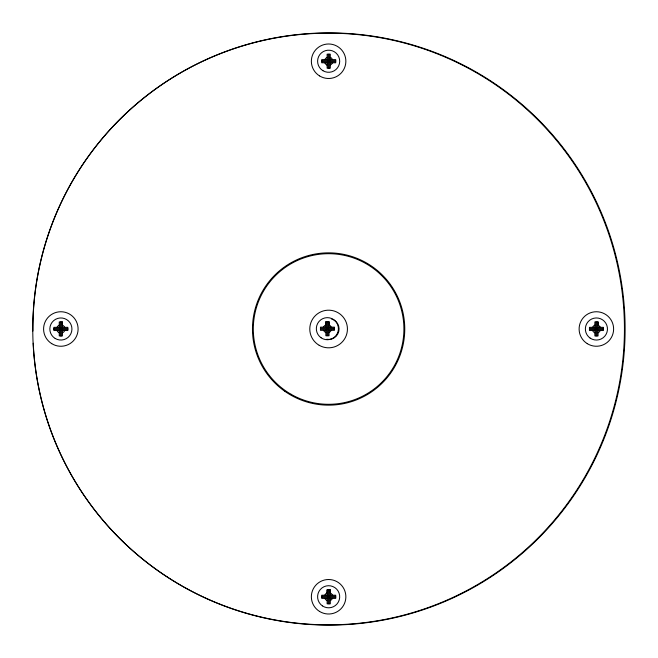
<?xml version="1.0" encoding="UTF-8"?>
<svg xmlns="http://www.w3.org/2000/svg" width="658" height="658" viewBox="0 0 658 658"><rect width="100%" height="100%" fill="white"/><g stroke="black" fill="none" stroke-linecap="round" stroke-linejoin="round"><path stroke-width="0.99" d="M61.358 335.934L61.367 321.935M61.367 328.408L62.436 327.339L62.436 321.935L59.253 321.935L59.253 327.339L60.322 328.408M326.927 328.227L325.858 327.149L325.858 321.746L329.041 321.746L329.041 324.945M328.202 596.288L327.125 595.219L327.125 589.815L330.316 589.815L330.316 593.006A4.121 4.121 0 0 1 332.183 594.668A3.989 3.989 0 0 1 332.454 595.219M327.972 328.219L329.041 327.149L329.041 321.746M329.239 68.185L329.247 54.195M329.239 596.288L330.316 595.219L330.316 589.815M596.979 328.408L598.056 327.339L598.056 321.935L594.865 321.935L594.865 327.339L595.934 328.408M57.139 327.339L57.221 327.166A3.948 3.948 0 0 1 57.336 326.944M330.242 59.664L330.316 54.195L327.125 54.195L327.125 59.598L328.202 60.668M596.979 329.452L598.056 330.522L598.056 335.934L594.865 335.934L594.865 330.522L595.934 329.452M329.913 60.001L329.239 60.668M61.367 329.452L62.436 330.522L62.436 335.934L59.253 335.934L59.253 330.522L60.322 329.452M328.202 61.712L327.125 62.781L321.721 62.781L321.721 59.598L327.125 59.598M325.858 327.149L320.454 327.149L320.454 330.341L325.858 330.341L326.927 329.263M327.125 595.219L321.721 595.219L321.721 598.402L327.125 598.402L328.202 597.332M330.365 600.491L330.489 600.433A3.948 3.948 0 0 0 330.711 600.318A4.121 4.121 0 0 0 332.413 598.402M329.041 332.454L329.222 332.372A3.948 3.948 0 0 0 329.436 332.249A4.121 4.121 0 0 0 331.139 330.332M330.316 59.598L335.72 59.598L335.72 62.781L330.316 62.781L329.239 61.712M321.721 60.668L335.72 60.668M321.721 61.712L335.72 61.72M329.041 327.149L334.445 327.149L334.445 330.341L329.041 330.341L327.972 329.263M59.253 327.339L53.841 327.339L53.841 330.522L59.253 330.522M62.436 327.339L67.84 327.339L67.84 330.522L62.436 330.522M594.865 327.339L589.461 327.339L589.461 330.522L594.865 330.522M598.056 327.339L603.46 327.339L603.46 330.522L598.056 330.522M320.454 328.227L334.445 328.219M53.841 328.408L67.84 328.416M589.461 328.416L603.46 328.408M320.454 329.263L334.445 329.263M53.841 329.452L67.84 329.452M589.461 329.452L603.46 329.452M330.316 595.219L335.72 595.219L335.72 598.402L330.316 598.402L329.239 597.332M321.721 596.288L335.72 596.28M321.721 597.332L335.72 597.332M330.316 57.485L330.489 57.567A3.948 3.948 0 0 1 330.711 57.682M600.17 327.339L600.096 327.19A3.948 3.948 0 0 0 599.964 326.944M595.934 321.935L595.942 335.934M329.239 589.815L329.247 603.805M327.972 321.746L327.972 335.745M598.056 321.935L598.056 325.241A4.137 4.137 0 0 1 600.006 326.87M596.979 321.935L596.979 335.934M330.316 62.781L330.316 68.185L327.125 68.185L327.125 62.781M330.316 598.402L330.316 603.805L327.125 603.805L327.125 598.402M329.041 330.341L329.041 335.745L325.858 335.745L325.858 330.341M328.202 54.195L328.202 68.185M328.202 589.815L328.202 603.805M327.125 589.815L327.125 592.948A3.981 3.981 0 0 0 326.59 593.212M326.927 321.746L326.927 335.745M325.858 321.746L325.858 324.887A3.981 3.981 0 0 0 325.323 325.142A4.121 4.121 0 0 0 323.547 327.141M62.436 321.935L62.436 325.2A3.989 3.989 0 0 1 62.946 325.447A4.137 4.137 0 0 1 64.657 327.281M60.322 321.935L60.322 335.934M325.833 332.512A4.121 4.121 0 0 1 323.81 330.777A3.964 3.964 0 0 1 323.621 330.341M329.033 324.929A4.121 4.121 0 0 1 330.916 326.607A3.989 3.989 0 0 1 331.188 327.149M600.219 330.522A4.145 4.145 0 0 1 598.467 332.553A3.964 3.964 0 0 1 598.056 332.759M594.873 332.8A4.137 4.137 0 0 1 592.858 331.056A3.981 3.981 0 0 1 592.603 330.522M592.644 327.281A4.137 4.137 0 0 1 594.33 325.389A3.989 3.989 0 0 1 594.865 325.2M62.436 332.8A4.137 4.137 0 0 0 64.443 331.056A3.981 3.981 0 0 0 64.698 330.522M58.776 332.529A4.137 4.137 0 0 1 57.032 330.505M57.295 326.87A4.137 4.137 0 0 1 59.22 325.167M59.253 332.759A3.964 3.964 0 0 1 58.833 332.553M327.125 600.565A4.145 4.145 0 0 1 325.101 598.821A3.964 3.964 0 0 1 324.887 598.402M324.813 595.202A4.121 4.121 0 0 1 326.549 593.203M327.125 57.435A4.145 4.145 0 0 0 325.101 59.179A3.964 3.964 0 0 0 324.887 59.598M330.308 64.986A4.145 4.145 0 0 0 332.208 63.3A3.989 3.989 0 0 0 332.454 62.781M326.533 64.772A4.145 4.145 0 0 1 324.789 62.757M330.719 57.608A4.145 4.145 0 0 1 332.43 59.541M327.125 65.052A3.981 3.981 0 0 1 326.59 64.788M331.484 318.941A10.462 10.462 0 0 1 338.788 331.393A10.462 10.462 0 0 1 326.705 339.281M32.892 331.056A296.116 296.116 0 0 1 471.737 69.559A296.116 296.116 0 0 1 485.769 580.208A296.116 296.116 0 0 1 33.229 343.213M321.129 337.809A11.054 11.054 0 0 0 338.401 329.551A11.054 11.054 0 0 0 322.617 318.727A11.054 11.054 0 0 0 321.129 337.809M590.16 338.113A11.054 11.054 0 0 0 607.433 329.855A11.054 11.054 0 0 0 591.641 319.031A11.054 11.054 0 0 0 590.16 338.113M55.19 338.467A11.054 11.054 0 0 0 71.936 329.206A11.054 11.054 0 0 0 55.543 319.327A11.054 11.054 0 0 0 55.19 338.467M322.404 605.878A11.054 11.054 0 0 0 339.668 597.62A11.054 11.054 0 0 0 323.884 586.788A11.054 11.054 0 0 0 322.404 605.878M322.955 70.71A11.054 11.054 0 0 0 339.701 61.441A11.054 11.054 0 0 0 323.3 51.571A11.054 11.054 0 0 0 322.955 70.71M290.951 394.216A75.308 75.308 0 0 0 403.913 329A75.308 75.308 0 0 0 290.951 263.784A75.308 75.308 0 0 0 290.951 394.216M319.196 345.302A18.827 18.827 0 0 0 347.432 329A18.827 18.827 0 0 0 319.196 312.698A18.827 18.827 0 0 0 319.196 345.302M167.593 577.181A295.837 295.837 0 0 0 624.047 344.356A295.837 295.837 0 0 0 194.184 65.463A295.837 295.837 0 0 0 167.593 577.181M284.766 391.255A76.147 76.147 0 0 0 404.448 335.843A76.147 76.147 0 0 0 296.618 259.902A76.147 76.147 0 0 0 284.766 391.255M319.484 75.876A17.248 17.248 0 0 0 345.853 61.819A17.248 17.248 0 0 0 320.495 46.019A17.248 17.248 0 0 0 319.484 75.876M319.484 611.397A17.248 17.248 0 0 0 345.853 597.341A17.248 17.248 0 0 0 320.495 581.54A17.248 17.248 0 0 0 319.484 611.397M587.249 343.641A17.248 17.248 0 0 0 613.61 329.584A17.248 17.248 0 0 0 588.252 313.776A17.248 17.248 0 0 0 587.249 343.641M51.719 343.641A17.248 17.248 0 0 0 78.088 329.584A17.248 17.248 0 0 0 52.73 313.776A17.248 17.248 0 0 0 51.719 343.641"/></g></svg>
